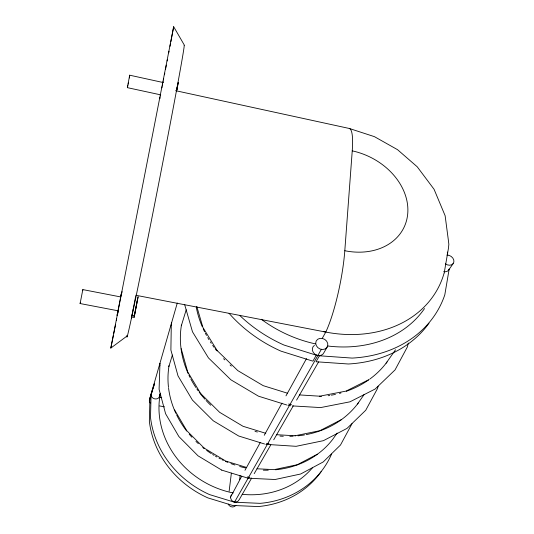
<?xml version="1.0" encoding="UTF-8"?>
<svg xmlns="http://www.w3.org/2000/svg" width="534" height="534" viewBox="0 0 534 534"><rect width="100%" height="100%" fill="white"/><g stroke="black" fill="none" stroke-linecap="round" stroke-linejoin="round"><path stroke-width="0.8" d="M171.301 324.445L171.668 322.683M171.287 324.972L170.887 350.037L178.016 375.903L192.42 400.093L213.266 420.799L238.685 436.011L264.564 444.001M177.288 303.012L149.961 397.99L149.353 421.219A95.172 86.168 27.2 0 0 207.906 497.902L232.691 505.464L258.109 506.566A95.172 86.168 27.2 0 0 321.094 471.729M180.979 348.121A98.683 85.594 26.2 0 1 181.34 325.72L181.36 325.072M322.222 338.396A6.295 5.38 29.5 0 1 326.821 347.634A6.295 5.38 29.5 0 1 316.308 345.638A6.295 5.38 29.5 0 1 322.222 338.396L325.78 332.075A61.183 11.247 -78.6 0 0 344.804 250.726L352.24 150.862A58.246 9.986 -77.7 0 0 349.316 128.474L175.579 90.673M129.669 75.841L129.689 75.194L163.19 82.53M82.783 290.536L82.837 289.595L120.711 296.944M134.094 317.062L134.054 317.483L138.119 296.684L134.588 315.227L131.851 315.667M239.626 479.632L240.12 475.527M229.139 491.233L231.369 473.151M129.341 77.971L129.542 76.749M444.208 272.914L448.44 248.33L448.847 244.298L448.366 240.22L445.129 215.716L434.069 189.29L417.228 166.795L397.53 149.674L374.434 136.657L349.316 128.474M126.992 336.066L110.818 348.075L173.67 26.7L184.337 45.13M134.274 315.968L136.23 305.602M173.67 26.7L170.867 41.639M135.342 297.859L135.563 296.617M134.775 300.909L135.229 298.479M408.27 343.008L407.389 346.9L395.067 369.882L375.148 389.026L349.957 401.822L320.62 407.582L292.352 405.907M176.52 91.321L178.249 82.556L176.854 90.112M131.925 315.027L131.477 317.396L134.241 316.816M159.973 97.562L159.799 98.496L159.913 97.942M163.537 79.392L163.704 78.545M169.972 46.311L170.573 43.194M134.641 301.617L133.74 306.282M120.891 296.103L121.512 292.839L119.97 300.615M165.56 69.153L166.348 65.075M167.135 60.996L167.456 59.367M168.717 52.839L169.031 51.204M160.253 96.127L160.507 94.812M162.877 82.823L163.13 81.515M164.472 74.767L164.786 73.165M119.836 301.303L117.093 315.407L118.094 310.374M162.369 85.28L162.616 84.018M161.862 87.87L162.122 86.541M121.745 293.233L122.066 291.604M133.019 309.96L133.647 306.763M163.397 80.053L163.631 78.878M116.385 320.353L116.699 318.765M117.48 314.806L118.261 310.848M378.112 386.182L377.565 388.412L365.743 410.245L346.987 428.415L323.41 440.67L296.116 446.317L265.839 444.348M113.415 335.265L110.818 348.075M113.729 333.703L115.598 324.312M176.427 91.147L176.894 88.784M132.472 312.684L133.053 309.78M128.18 84.172L128.487 82.636M136.497 304.267L136.744 303.032M177.041 88.07L177.482 85.927M132.492 312.577L131.284 318.151M136.991 301.797L137.285 300.382M127.893 85.52L127.352 87.649L160.694 94.852M80.42 302.571L80.1 303.546L118.001 310.781M149.934 399.058L151.075 395.107A4.506 4.092 14.3 0 0 156.015 398.965A4.506 4.092 14.3 0 0 159.98 394.579M159.953 395.654L160.44 394.079M172.369 355.07L168.971 366.177A91.908 81.622 26.7 0 0 168.497 387.417M181.34 325.72L186.212 309.8M149.961 397.99L154.633 383.566M159.96 363.374L159.092 389.293L165.593 413.743L178.863 436.525L198.041 455.836L221.737 470.114M154.513 383.499L151.102 394.032L150.501 417.394A95.9 86.635 27.2 0 0 209.555 494.597L234.533 502.227L260.145 503.348A95.9 86.635 27.2 0 0 331.554 454.087M352.019 423.689L340.505 445.002L323.21 461.957L300.635 474.005L275.117 479.505L248.116 478.204L221.71 470.107M129.689 75.194L127.352 87.649M82.837 289.595L80.1 303.546M443.694 271.626A5.921 4.672 32 0 0 448.593 270.144L449.167 269.069L444.802 294.841A128.374 104.41 25.5 0 1 352.106 358.087L319.452 355.784L316.275 355.183L284.021 345.051A128.374 104.41 25.5 0 1 240.026 315.721M241.755 476.161L230.608 497.041M244.966 470.32L260.245 442.579M264.263 435.277L281.952 403.163M285.977 395.861L306.476 358.634M316.275 355.183L312.897 361.158L280.984 351.145A127.065 103.81 25.5 0 1 229.033 313.291M234.553 502.073L321.334 349.376M319.452 355.784L316.041 361.752L348.362 363.994A127.065 103.81 25.5 0 0 428.989 323.203M251.714 477.977L239.252 499.604A4.586 4.299 35.5 0 1 230.621 498.109L230.608 496.96M254.204 473.651L270.825 444.815M273.735 439.769L293.259 405.887M296.584 400.12L318.604 361.912M327.536 346.419L324.004 352.54A6.228 5.34 29.6 0 1 314.92 354.175A6.228 5.34 29.6 0 1 314.413 345.358M231.469 494.905L230.815 495.912M171.307 323.798L171.654 323.217M448.593 270.144L453.146 263.616M337.114 433.081L332.849 439.162A91.908 81.622 26.7 0 1 317.777 453.96M357.486 404.024L364.161 394.506M386.089 363.22L395.54 349.75M317.53 454.12L297.351 464.707L274.149 469.64L256.988 468.779M341.326 419.664L319.839 430.711L295.028 435.764L295.409 435.777L276.385 434.709M369.007 379.574L346.052 391.102L319.385 396.241M249.859 477.389L247.409 476.962M269.049 443.801L266.413 443.327M291.464 404.565L288.614 404.038M290.783 405.76L287.939 405.233M299.427 394.913L319.833 396.201M159.619 405.947L164.505 406.835M159.272 397.229L161.722 397.676M135.689 295.235L325.78 332.075M246.708 467.504L225.722 461.056L204.061 448.026M265.792 433.321L242.997 426.272L219.634 412.315L200.637 393.545M287.359 393.184L263.182 385.648L237.81 370.616L217.124 350.524M286.725 404.972L258.509 396.195L230.908 379.814L208.454 357.907L192.494 331.814L184.597 304.393M204.168 448.113L186.72 430.611L174.598 409.945M217.331 350.858L202.94 327.502L196.786 306.483M200.851 393.798L187.694 371.864L181.099 348.368M447.318 252.055L447.739 255.272M159.199 397.162A86.308 78.124 27.2 0 1 159.926 393.932M168.971 365.616A4.766 2.129 9.1 0 1 168.651 366.671M159.946 365.57A4.766 2.129 9.1 0 1 159.933 363.928M151.429 393.017A4.506 4.092 14.3 0 1 152.036 392.123M312.397 467.864A86.969 78.551 27.2 0 1 242.196 494.317M233.218 492.969A86.969 78.551 27.2 0 1 160.247 394.019M317.116 454.441A91.908 81.622 26.7 0 1 275.491 469.78M268.222 470.194A91.908 81.622 26.7 0 1 263.315 470.16M245.36 467.904A91.908 81.622 26.7 0 1 239.693 466.489M234.873 465.007A91.908 81.622 26.7 0 1 230.922 463.592M227.818 462.357A91.908 81.622 26.7 0 1 225.528 461.369M223.332 460.355A91.908 81.622 26.7 0 1 221.877 459.654M220.435 458.92A91.908 81.622 26.7 0 1 218.993 458.165M216.851 456.991A91.908 81.622 26.7 0 1 215.436 456.176M214.041 455.342A91.908 81.622 26.7 0 1 212.652 454.487M211.284 453.613A91.908 81.622 26.7 0 1 206.618 450.389M204.068 448.46A91.908 81.622 26.7 0 1 202.78 447.432M198.374 443.661A91.908 81.622 26.7 0 1 195.951 441.384M191.913 437.233A91.908 81.622 26.7 0 1 189.21 434.155M186.666 431.005A91.908 81.622 26.7 0 1 176.587 414.818M175.886 413.349A91.908 81.622 26.7 0 1 168.59 388.238M235.881 505.424A4.532 4.265 35.9 0 1 228.232 504.109M424.51 308.545A116.399 94.638 25.5 0 1 327.769 345.999M315.627 343.936A116.399 94.638 25.5 0 1 261.293 319.265M358.488 402.683A98.683 85.594 26.2 0 1 320.22 430.791M319.425 431.071A98.683 85.594 26.2 0 1 306.149 434.623M304.527 434.916A98.683 85.594 26.2 0 1 297.972 435.817M293.079 436.211A98.683 85.594 26.2 0 1 289.842 436.331M283.28 436.278A98.683 85.594 26.2 0 1 279.97 436.091M257.368 432.039A98.683 85.594 26.2 0 1 255.012 431.332M210.743 405.239A98.683 85.594 26.2 0 1 206.084 400.487M204.976 399.258A98.683 85.594 26.2 0 1 199.255 392.276M198.261 390.935A98.683 85.594 26.2 0 1 196.819 388.885M195.885 387.504A98.683 85.594 26.2 0 1 190.805 378.953M190.057 377.505A98.683 85.594 26.2 0 1 188.983 375.315M188.308 373.853A98.683 85.594 26.2 0 1 187.654 372.385M187.334 371.631A98.683 85.594 26.2 0 1 181.086 348.956M446.898 255.058A5.981 4.693 31.9 0 1 453.873 261.947A5.981 4.693 31.9 0 1 445.383 263.856M150.201 403.016A4.452 4.058 14.1 0 1 149.727 398.938M387.077 361.912A106.54 89.839 25.8 0 1 369.802 379.08M368.46 380.041A106.54 89.839 25.8 0 1 346.366 391.262M340.979 392.957A106.54 89.839 25.8 0 1 339.417 393.384M335.445 394.359A106.54 89.839 25.8 0 1 331.394 395.173M329.758 395.454A106.54 89.839 25.8 0 1 328.116 395.714M321.475 396.482A106.54 89.839 25.8 0 1 319.813 396.615M231.342 366.097A106.54 89.839 25.8 0 1 230.107 365.002M224.754 359.869A106.54 89.839 25.8 0 1 223.612 358.694M216.704 350.758A106.54 89.839 25.8 0 1 215.155 348.762M214.147 347.407A106.54 89.839 25.8 0 1 212.679 345.351M211.257 343.262A106.54 89.839 25.8 0 1 210.336 341.853M209.001 339.724A106.54 89.839 25.8 0 1 207.726 337.575M206.504 335.412A106.54 89.839 25.8 0 1 205.35 333.229M204.609 331.774A106.54 89.839 25.8 0 1 203.22 328.851M202.226 326.608A106.54 89.839 25.8 0 1 196.258 307.163M171.281 325.6A5.146 2.41 0.7 0 1 171.634 324.372M444.094 273.188A118.842 95.74 25.4 0 1 323.424 331.594M352.24 150.862A61.937 48.841 25.2 0 1 407.769 213.193A61.937 48.841 25.2 0 1 344.804 250.726M184.103 45.423A148.365 1.609 -78.9 0 1 156.816 193.128A148.365 1.609 -78.9 0 1 127.019 335.372"/></g></svg>
